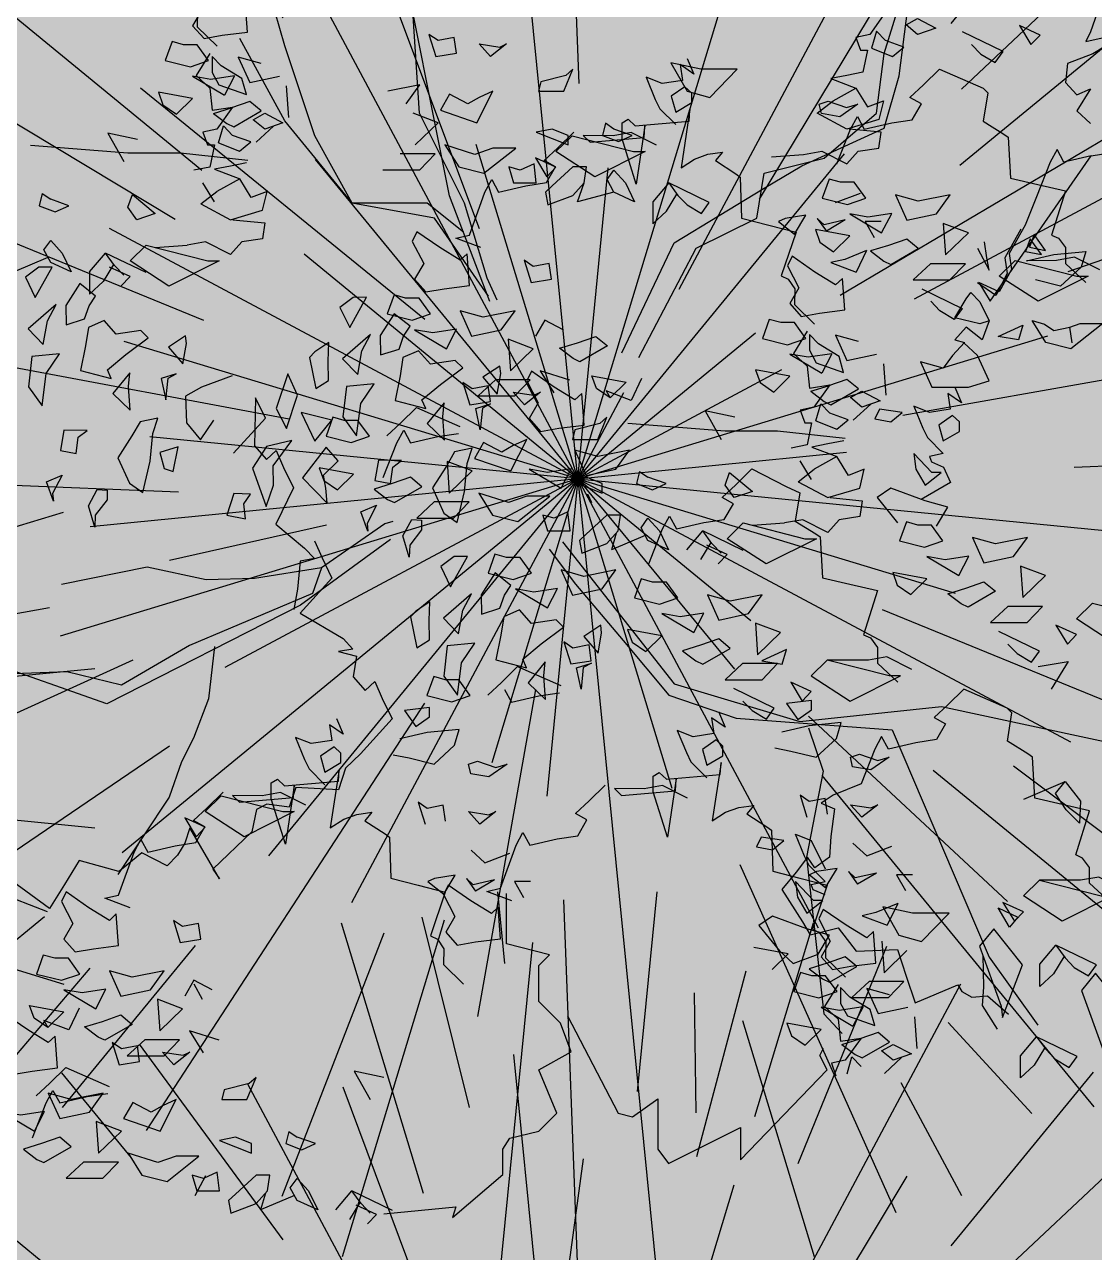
# Model space of a CAD drawing. Header units: millimetres. Extents: x 1555 to 3397, y 790 to 1592.
# Drawn here: x 1649.976 to 1650.481, y 811.286 to 811.866 of the extents above; entities that cross this region are included whole.
import ezdxf

# ---------------------------------------------------------------- set-up
doc = ezdxf.new("R2010")
doc.units = ezdxf.units.MM
doc.layers.add('ARBOLES', color=62, linetype='Continuous')
doc.layers.add('VEGETACIÓN GRASS', color=116, linetype='Continuous', lineweight=13)

# ---------------------------------------------------------------- blocks, each defined once
blk = doc.blocks.new('A$C77297A4A')
at = {"layer": 'ARBOLES'}
for points in [[(-124.575, 89.889), (-125.634, 92.668), (-127.01, 99.544), (-127.6, 102.883), (-127.6, 106.223)], [(-108.642, 97.463), (-108.821, 96.966), (-108.942, 96.717), (-107.804, 96.966), (-108.762, 96.386), (-109.421, 96.137), (-109.48, 95.641), (-109.18, 95.31), (-108.821, 95.475), (-109.18, 94.895), (-108.821, 94.564)], [(-120.666, 88.418), (-119.165, 91.292), (-117.575, 92.078), (-117.379, 93.257), (-115.806, 93.65), (-114.43, 94.829), (-114.234, 96.4), (-113.448, 98.954), (-113.251, 102.49)], [(-132.246, 97.515), (-132.256, 97.101), (-131.729, 96.591)], [(-124.385, 89.929), (-124.651, 90.507), (-125.241, 92.471), (-126.42, 94.829), (-126.617, 97.776), (-126.617, 100.722), (-127.207, 102.098), (-127.297, 102.279)], [(-121.113, 88.542), (-119.738, 91.433), (-117.379, 92.864), (-116.396, 93.453), (-114.234, 94.436), (-113.841, 95.811), (-113.061, 101.901)], [(-115.392, 99.55), (-115.452, 99.054), (-115.152, 98.723), (-114.793, 98.888), (-115.152, 98.308), (-114.793, 97.977), (-114.733, 97.397), (-114.195, 97.479), (-114.613, 96.9), (-114.972, 96.817), (-114.854, 96.486), (-114.672, 96.486), (-114.793, 95.906), (-115.213, 95.824), (-115.631, 95.74), (-114.972, 95.491), (-114.672, 94.995), (-114.254, 95.16), (-114.374, 94.664), (-115.213, 94.416), (-115.99, 94.829), (-115.572, 95.16), (-114.972, 95.491)], [(-125.268, 91.707), (-126.224, 92.471), (-128.189, 92.471), (-129.172, 94.239), (-129.958, 96.597), (-130.352, 97.972)], [(-130.936, 96.96), (-130.997, 97.789)], [(-132.135, 97.54), (-132.374, 97.126)], [(-132.374, 97.126), (-132.074, 96.794)], [(-110.144, 96.882), (-110.682, 97.129), (-110.382, 96.634)], [(-132.913, 96.711), (-133.092, 96.214)], [(-132.613, 96.629), (-132.913, 96.711)], [(-132.074, 96.794), (-131.595, 96.878)], [(-131.595, 96.878), (-130.936, 96.96)], [(-124.612, 90.035), (-126.027, 92.078), (-128.189, 92.471), (-129.958, 94.632), (-131.138, 96.793)], [(-125.934, 96.735), (-126.174, 96.9)], [(-126.174, 96.9), (-125.993, 96.32)], [(-125.514, 96.817), (-125.934, 96.735)], [(-125.454, 96.404), (-125.514, 96.817)], [(-124.557, 96.32), (-124.855, 96.651)], [(-124.855, 96.651), (-124.316, 96.568)], [(-124.137, 96.651), (-124.557, 96.32)], [(-124.316, 96.568), (-124.137, 96.651)], [(-111.941, 96.634), (-111.7, 96.385), (-111.323, 96.161), (-111.115, 96.449), (-112.179, 96.965)], [(-110.382, 96.634), (-110.144, 96.882)], [(-132.254, 96.629), (-132.613, 96.629)], [(-131.922, 96.402), (-132.281, 95.822)], [(-131.954, 96.214), (-132.254, 96.629)], [(-125.993, 96.32), (-125.454, 96.404)], [(-133.092, 96.214), (-132.433, 96.049)], [(-132.433, 96.049), (-131.954, 96.214)], [(-131.863, 96.319), (-131.863, 95.904)], [(-131.622, 96.071), (-131.863, 96.319)], [(-131.084, 95.74), (-131.622, 96.071)], [(-131.177, 96.298), (-130.877, 95.634)], [(-130.577, 96.132), (-131.177, 96.298)], [(-119.401, 96.27), (-119.222, 95.857), (-119.581, 96.106), (-119.521, 95.691), (-120.06, 95.608), (-120.478, 95.773), (-120.239, 95.193), (-120.119, 94.946), (-119.701, 94.531)], [(-131.895, 95.718), (-132.374, 95.801)], [(-132.374, 95.801), (-131.536, 95.303)], [(-132.281, 95.822), (-131.922, 95.491)], [(-131.272, 95.814), (-131.895, 95.718)], [(-131.863, 95.904), (-131.683, 95.573)], [(-131.272, 95.814), (-131.536, 95.303)], [(-130.964, 95.325), (-131.084, 95.74)], [(-130.877, 95.634), (-130.098, 95.801)], [(-115.473, 93.501), (-115.114, 94.412), (-114.934, 94.743), (-114.755, 94.412), (-114.036, 94.579), (-113.496, 94.661), (-113.257, 95.074), (-113.557, 95.241), (-113.198, 95.572), (-112.778, 95.987), (-111.64, 95.489), (-111.518, 95.364), (-111.636, 94.619), (-111.098, 94.286), (-110.978, 94.204), (-110.918, 93.127), (-110.2, 92.962), (-109.48, 92.796), (-109.841, 91.636), (-109.66, 91.554), (-109.48, 91.305), (-109.48, 90.892), (-108.942, 90.394)], [(-132.374, 95.221), (-133.272, 95.387)], [(-133.272, 95.387), (-133.153, 95.054)], [(-131.922, 95.491), (-131.863, 94.911)], [(-131.683, 95.573), (-130.964, 95.325)], [(-129.918, 95.552), (-129.859, 94.723)], [(-126.413, 95.575), (-127.251, 95.409)], [(-126.772, 95.078), (-126.413, 95.575)], [(-124.916, 94.58), (-124.496, 95.409)], [(-124.496, 95.409), (-124.855, 95.244)], [(-133.153, 95.054), (-132.794, 94.807)], [(-132.794, 94.807), (-132.374, 95.221)], [(-130.877, 95.138), (-131.356, 94.972)], [(-130.577, 94.89), (-130.877, 95.138)], [(-125.634, 95.327), (-125.874, 94.911)], [(-125.155, 95.078), (-125.634, 95.327)], [(-124.855, 95.244), (-125.155, 95.078)], [(-131.863, 94.911), (-131.324, 94.993)], [(-131.827, 94.827), (-131.356, 94.972)], [(-131.827, 94.827), (-131.476, 94.559)], [(-131.324, 94.993), (-131.743, 94.414)], [(-131.295, 94.475), (-130.577, 94.89)], [(-130.784, 94.662), (-130.484, 94.829)], [(-130.484, 94.829), (-130.005, 94.58)], [(-125.934, 94.58), (-126.592, 94.829)], [(-125.874, 94.911), (-124.916, 94.58)], [(-120.207, 93.995), (-120.866, 94.326), (-121.345, 94.242), (-122.127, 94.246), (-121.942, 94.07), (-120.526, 94.193), (-120.509, 94.5), (-120.739, 92.973), (-121.109, 94.163), (-121.109, 94.576), (-120.95, 94.674), (-120.765, 94.498), (-119.349, 94.621), (-119.332, 94.928), (-119.562, 93.401), (-119.209, 93.628), (-118.862, 93.753), (-118.47, 93.807), (-118.656, 93.588), (-118.125, 93.242), (-118.007, 93.157), (-117.973, 92.079), (-117.259, 91.897), (-116.544, 91.714), (-116.932, 90.563), (-116.753, 90.476), (-116.579, 90.223), (-116.589, 89.81), (-116.063, 89.3)], [(-131.743, 94.414), (-132.102, 94.331)], [(-131.692, 94.051), (-131.563, 94.498)], [(-131.324, 94.249), (-131.563, 94.498)], [(-131.476, 94.559), (-131.295, 94.475)], [(-130.484, 94.414), (-130.784, 94.662)], [(-130.253, 94.489), (-130.709, 94.068)], [(-130.005, 94.58), (-130.484, 94.414)], [(-126.533, 94.001), (-125.934, 94.58)], [(-117.189, 93.691), (-116.351, 93.752), (-115.872, 93.836), (-115.213, 93.505), (-114.913, 93.836), (-114.374, 93.918), (-114.313, 94.332), (-115.152, 94.416)], [(-108.801, 93.716), (-108.261, 93.798)], [(-133.821, 94.145), (-134.6, 94.311)], [(-134.6, 94.311), (-134.18, 93.565)], [(-132.102, 94.331), (-131.983, 94)], [(-130.845, 94.083), (-131.324, 94.249)], [(-131.143, 93.834), (-130.845, 94.083)], [(-124.814, 91.304), (-125.473, 91.552), (-125.114, 91.636), (-124.709, 92.763), (-124.529, 93.094), (-124.35, 92.763), (-123.632, 92.93), (-123.091, 93.012), (-122.853, 93.425), (-123.152, 93.592), (-122.793, 93.923), (-122.373, 94.338)], [(-130.926, 93.587), (-132.695, 93.783), (-134.071, 93.783), (-136.626, 93.98)], [(-131.983, 94), (-131.802, 94)], [(-131.802, 94), (-131.922, 93.42)], [(-131.692, 94.051), (-131.143, 93.834)], [(-126.013, 93.767), (-126.927, 93.767)], [(-126.418, 93.345), (-126.013, 93.767)], [(-125.754, 94.001), (-125.395, 93.421)], [(-124.975, 93.752), (-125.754, 94.001)], [(-124.496, 93.918), (-124.975, 93.752)], [(-124.736, 93.256), (-123.898, 93.918)], [(-123.898, 93.918), (-124.496, 93.918)], [(-131.379, 93.445), (-131.798, 93.361)], [(-130.959, 93.527), (-131.379, 93.445)], [(-123.418, 93.505), (-123.778, 93.339)], [(-123.358, 93.007), (-123.418, 93.505)], [(-131.922, 93.42), (-132.342, 93.338)], [(-131.798, 93.361), (-131.139, 93.112)], [(-131.139, 93.112), (-131.738, 92.781)], [(-130.839, 92.617), (-131.139, 93.112)], [(-127.383, 93.345), (-126.418, 93.345)], [(-125.395, 93.421), (-124.736, 93.256)], [(-123.778, 93.339), (-124.077, 93.421)], [(-124.077, 93.421), (-123.957, 93.007)], [(-121.322, 92.759), (-121.501, 93.09), (-121.322, 93.339), (-121.022, 93.007), (-120.783, 92.51), (-121.322, 92.759), (-122.28, 92.51), (-122.101, 93.007), (-122.04, 93.421), (-122.401, 93.421), (-122.939, 92.925), (-123.119, 92.759), (-123.059, 92.428), (-122.401, 92.676), (-122.101, 93.007)], [(-132.157, 92.45), (-131.738, 92.781)], [(-131.802, 92.51), (-132.102, 93.005)], [(-130.421, 92.781), (-130.839, 92.617)], [(-130.541, 92.286), (-130.421, 92.781)], [(-123.957, 93.007), (-123.358, 93.007)], [(-119.884, 93.007), (-119.645, 92.676), (-119.405, 92.428), (-119.027, 92.204), (-118.82, 92.492), (-119.884, 93.007), (-120.304, 92.51), (-120.304, 91.93), (-119.945, 92.261), (-119.675, 92.708)], [(-136.32, 92.725), (-136.397, 92.405)], [(-136.32, 92.725), (-136.097, 92.572)], [(-135.618, 92.405), (-136.097, 92.572)], [(-134.074, 92.368), (-133.954, 92.699)], [(-133.954, 92.699), (-133.356, 92.202)], [(-115.51, 92.485), (-114.851, 92.734)], [(-136.397, 92.405), (-135.977, 92.241)], [(-135.977, 92.241), (-135.618, 92.405)], [(-133.835, 92.037), (-134.074, 92.368)], [(-133.356, 92.202), (-133.835, 92.037)], [(-132.157, 92.45), (-131.379, 92.037)], [(-131.379, 92.037), (-130.541, 92.286)], [(-116.287, 92.154), (-116.828, 92.07)], [(-116.587, 91.657), (-116.287, 92.154)], [(-131.318, 92.037), (-130.48, 91.953)], [(-130.48, 91.953), (-130.541, 91.539)], [(-116.828, 92.07), (-117.007, 91.988)], [(-117.007, 91.988), (-116.587, 91.657)], [(-115.989, 92.07), (-115.749, 91.739)], [(-115.81, 91.905), (-115.989, 92.07)], [(-115.253, 92.032), (-115.81, 91.905)], [(-115.253, 92.032), (-115.749, 91.739)], [(-114.731, 91.988), (-114.492, 91.574)], [(-114.311, 91.988), (-114.731, 91.988)], [(-136.277, 91.246), (-136.097, 91.494)], [(-136.097, 91.494), (-135.797, 91.163)], [(-130.541, 91.539), (-131.079, 91.457)], [(-110.644, 91.785), (-111.064, 91.041), (-111.003, 90.626), (-111.303, 90.046), (-111.782, 90.379)], [(-136.097, 90.915), (-136.277, 91.246)], [(-134.015, 90.96), (-133.595, 91.373)], [(-133.595, 91.373), (-131.977, 90.96)], [(-133.356, 91.312), (-132.517, 91.373)], [(-132.038, 91.457), (-132.517, 91.373)], [(-131.379, 91.126), (-132.038, 91.457)], [(-131.079, 91.457), (-131.379, 91.126)], [(-114.696, 91.232), (-115.269, 90.995)], [(-114.696, 91.232), (-114.97, 90.662)], [(-111.782, 91.29), (-111.482, 90.71)], [(-111.543, 91.041), (-111.603, 91.454)], [(-108.578, 90.724), (-109.237, 91.055), (-109.716, 90.971), (-110.502, 90.956), (-109.783, 91.122), (-108.945, 91.204), (-109.065, 90.789), (-109.604, 90.293), (-110.263, 90.458)], [(-136.168, 91.045), (-137.056, 90.666)], [(-135.559, 90.666), (-136.097, 90.915)], [(-135.797, 91.163), (-135.559, 90.666)], [(-135.079, 90.666), (-134.659, 91.163)], [(-134.45, 90.864), (-134.72, 90.417)], [(-133.595, 90.648), (-134.659, 91.163)], [(-134.42, 90.832), (-134.659, 91.163)], [(-132.997, 90.298), (-134.015, 90.96)], [(-131.679, 90.96), (-132.997, 90.298)], [(-131.977, 90.96), (-131.679, 90.96)], [(-116.648, 91.077), (-116.767, 90.828)], [(-116.049, 90.662), (-116.648, 91.077)], [(-115.269, 90.995), (-115.629, 90.911)], [(-115.629, 90.911), (-114.97, 90.662)], [(-111.482, 90.71), (-111.543, 91.041)], [(-135.079, 90.666), (-135.079, 90.086)], [(-134.015, 90.546), (-134.553, 90.793)], [(-134.18, 90.584), (-134.42, 90.832)], [(-134.253, 90.298), (-134.015, 90.546)], [(-116.767, 90.828), (-116.469, 90.248)], [(-115.51, 90.331), (-116.049, 90.662)], [(-135.079, 90.086), (-134.72, 90.417)], [(-116.469, 90.248), (-116.707, 89.835)], [(-115.33, 90.497), (-115.51, 90.331)], [(-115.269, 89.669), (-115.33, 90.497)], [(-113.249, 90.227), (-112.185, 89.711), (-112.393, 89.423), (-112.77, 89.647), (-113.011, 89.896)], [(-111.962, 90.13), (-111.723, 89.881), (-111.482, 89.384), (-111.723, 89.302), (-112.382, 89.466), (-112.082, 89.964)], [(-112.082, 89.964), (-111.962, 90.13)], [(-116.707, 89.835), (-116.408, 89.502)], [(-116.408, 89.502), (-115.928, 89.586)], [(-115.928, 89.586), (-115.269, 89.669)], [(-122.658, 89.151), (-123.137, 89.4), (-123.378, 88.984)], [(-117.246, 89.42), (-117.426, 88.923)], [(-116.946, 89.338), (-117.246, 89.42)], [(-116.587, 89.338), (-116.946, 89.338)], [(-116.287, 88.923), (-116.587, 89.338)], [(-111.482, 89.384), (-111.662, 88.886), (-112.082, 89.219), (-112.382, 88.886), (-112.13, 88.817), (-112.441, 88.473), (-112.681, 88.142), (-113.279, 88.307), (-112.98, 87.645), (-112.023, 87.645), (-111.482, 87.811), (-111.782, 88.473), (-112.141, 88.804)], [(-109.304, 88.803), (-109.363, 89.216), (-109.095, 89.312), (-108.497, 89.312), (-109.335, 88.65), (-109.994, 88.815), (-110.353, 89.394), (-110.024, 89.299), (-109.783, 89.134), (-109.363, 89.216)], [(-117.426, 88.923), (-116.767, 88.758)], [(-116.767, 88.758), (-116.287, 88.923)], [(-116.255, 89.11), (-116.615, 88.531)], [(-115.956, 88.779), (-116.196, 89.028)], [(-116.196, 89.028), (-116.196, 88.613)], [(-114.91, 88.84), (-115.51, 89.007)], [(-115.51, 89.007), (-115.21, 88.343)], [(-116.196, 88.613), (-116.017, 88.282)], [(-115.417, 88.448), (-115.956, 88.779)], [(-116.707, 88.509), (-115.869, 88.012)], [(-116.228, 88.427), (-116.707, 88.509)], [(-116.615, 88.531), (-116.255, 88.199)], [(-115.605, 88.522), (-116.228, 88.427)], [(-116.017, 88.282), (-115.297, 88.033)], [(-115.605, 88.522), (-115.869, 88.012)], [(-115.297, 88.033), (-115.417, 88.448)], [(-115.21, 88.343), (-114.431, 88.509)], [(-122.479, 87.825), (-123.258, 88.074), (-122.899, 87.494)], [(-117.605, 88.096), (-117.486, 87.763)], [(-116.707, 87.929), (-117.605, 88.096)], [(-116.255, 88.199), (-116.196, 87.62)], [(-114.252, 88.26), (-114.192, 87.432)], [(-131.338, 87.944), (-132.137, 87.645), (-132.565, 87.41), (-132.539, 86.706), (-132.165, 86.264), (-131.816, 86.779)], [(-120.598, 87.868), (-120.871, 87.298), (-121.53, 87.547), (-121.424, 87.36), (-121.783, 87.608), (-121.902, 87.94), (-121.004, 87.774), (-121.424, 87.36)], [(-117.486, 87.763), (-117.127, 87.516)], [(-117.127, 87.516), (-116.707, 87.929)], [(-116.196, 87.62), (-115.658, 87.702)], [(-116.161, 87.536), (-115.689, 87.681)], [(-115.658, 87.702), (-116.076, 87.122)], [(-115.21, 87.847), (-115.689, 87.681)], [(-114.91, 87.598), (-115.21, 87.847)], [(-112.382, 87.645), (-112.202, 87.231), (-112.561, 87.48), (-112.502, 87.065), (-113.04, 86.982), (-113.459, 87.147), (-113.22, 86.567), (-113.1, 86.32), (-112.681, 85.905), (-113.04, 85.823), (-112.991, 85.688), (-112.676, 85.549), (-112.49, 85.144), (-113.263, 84.698)], [(-131.3, 85.913), (-130.466, 86.833), (-130.726, 87.364), (-130.755, 86.108), (-130.439, 85.749), (-130.186, 85.981), (-129.986, 85.535), (-129.727, 85.004), (-130.187, 84.051), (-129.438, 83.42), (-129.181, 83.145), (-129.552, 83.08), (-129.623, 82.346), (-129.717, 81.808)], [(-116.161, 87.536), (-115.81, 87.267)], [(-115.629, 87.183), (-114.91, 87.598)], [(-115.117, 87.371), (-114.818, 87.537)], [(-114.818, 87.122), (-115.117, 87.371)], [(-114.818, 87.537), (-114.338, 87.289)], [(-127.28, 86.368), (-126.92, 86.699), (-126.5, 87.114), (-125.362, 86.616)], [(-118.154, 86.853), (-118.933, 87.019)], [(-118.933, 87.019), (-118.513, 86.273)], [(-116.076, 87.122), (-116.435, 87.04)], [(-116.435, 87.04), (-116.316, 86.709)], [(-116.025, 86.76), (-115.896, 87.206)], [(-115.658, 86.958), (-115.896, 87.206)], [(-115.81, 87.267), (-115.629, 87.183)], [(-114.586, 87.198), (-115.042, 86.776)], [(-114.338, 87.289), (-114.818, 87.122)], [(-115.259, 86.295), (-117.028, 86.492), (-118.404, 86.492), (-120.959, 86.688)], [(-116.316, 86.709), (-116.135, 86.709)], [(-116.135, 86.709), (-116.255, 86.129)], [(-116.025, 86.76), (-115.476, 86.542)], [(-115.178, 86.791), (-115.658, 86.958)], [(-115.476, 86.542), (-115.178, 86.791)], [(-127.376, 85.27), (-127.017, 86.181), (-126.837, 86.512)], [(-126.837, 86.512), (-126.658, 86.181)], [(-126.658, 86.181), (-125.94, 86.347)], [(-125.94, 86.347), (-125.399, 86.43)], [(-116.255, 86.129), (-116.676, 86.047)], [(-115.712, 86.154), (-116.131, 86.07)], [(-116.131, 86.07), (-115.472, 85.821)], [(-115.292, 86.236), (-115.712, 86.154)], [(-116.135, 85.218), (-116.435, 85.714)], [(-115.472, 85.821), (-116.072, 85.49)], [(-115.172, 85.325), (-115.472, 85.821)], [(-120.653, 85.433), (-120.73, 85.114)], [(-120.653, 85.433), (-120.43, 85.28)], [(-120.403, 83.013), (-120.044, 83.924), (-119.864, 84.255), (-119.685, 83.924), (-118.966, 84.09), (-118.426, 84.172), (-118.187, 84.586), (-118.487, 84.752), (-118.128, 85.083), (-117.708, 85.498), (-116.807, 85.041), (-116.448, 84.875), (-116.566, 84.131), (-116.028, 83.798), (-115.908, 83.715), (-115.848, 82.638), (-115.13, 82.474), (-114.41, 82.307), (-114.771, 81.148), (-114.59, 81.065), (-114.41, 80.817), (-114.41, 80.403), (-113.872, 79.906)], [(-118.407, 85.076), (-118.287, 85.408)], [(-118.287, 85.408), (-117.689, 84.91)], [(-116.49, 85.159), (-116.072, 85.49)], [(-114.754, 85.49), (-115.172, 85.325)], [(-114.874, 84.994), (-114.754, 85.49)], [(-120.73, 85.114), (-120.31, 84.949)], [(-119.951, 85.114), (-120.43, 85.28)], [(-120.31, 84.949), (-119.951, 85.114)], [(-118.168, 84.745), (-118.407, 85.076)], [(-116.49, 85.159), (-115.712, 84.745)], [(-121.9, 84.613), (-122.003, 84.833)], [(-117.689, 84.91), (-118.168, 84.745)], [(-115.712, 84.745), (-114.874, 84.994)], [(-115.652, 84.745), (-114.813, 84.661)], [(-112.861, 84.001), (-112.561, 84.497), (-113.161, 84.663), (-114.058, 84.994), (-114.417, 84.746), (-113.879, 84.084)], [(-114.813, 84.661), (-114.874, 84.248)], [(-127.124, 84.116), (-127.333, 84.057), (-128.99, 82.906), (-129.23, 82.226), (-132.459, 80.865), (-134.244, 79.827), (-135.676, 80.174), (-137.774, 80.093)], [(-120.61, 83.954), (-120.43, 84.203)], [(-120.43, 84.203), (-120.131, 83.872)], [(-116.371, 84.166), (-116.851, 84.082)], [(-115.712, 83.835), (-116.371, 84.166)], [(-115.413, 84.166), (-115.712, 83.835)], [(-114.874, 84.248), (-115.413, 84.166)], [(-121.262, 83.813), (-121.389, 83.374)], [(-120.43, 83.623), (-120.61, 83.954)], [(-120.131, 83.872), (-119.892, 83.374)], [(-119.413, 83.374), (-118.993, 83.872)], [(-118.754, 83.541), (-118.993, 83.872)], [(-117.929, 83.356), (-118.993, 83.872)], [(-118.348, 83.668), (-117.928, 84.082)], [(-117.928, 84.082), (-116.31, 83.668)], [(-117.689, 84.021), (-116.851, 84.082)], [(-129.177, 83.61), (-128.978, 83.164), (-128.718, 82.634), (-129.552, 81.713), (-128.429, 81.05), (-128.173, 80.774), (-128.544, 80.709), (-128.072, 80.583), (-128.166, 80.045), (-127.85, 79.687), (-127.597, 79.918), (-127.398, 79.472), (-127.138, 78.942), (-127.972, 78.021), (-128.36, 77.646), (-128.551, 77.078), (-129.667, 77.139), (-129.84, 76.626), (-130.427, 76.699), (-130.698, 76.564), (-130.819, 75.976), (-131.847, 74.996), (-131.669, 74.745), (-132.444, 76.08), (-132.577, 75.682), (-132.77, 75.368), (-133.042, 75.081), (-133.71, 75.43), (-134.197, 75.026), (-134.313, 74.938), (-135.353, 75.225), (-135.738, 74.597), (-136.125, 73.967), (-137.109, 74.679)], [(-127.179, 83.644), (-129.546, 81.921), (-134.625, 79.337), (-137.808, 80.453)], [(-122.672, 83.584), (-119.742, 79.861), (-116.442, 78.868), (-112.725, 79.262), (-106.339, 77.891)], [(-120.501, 83.753), (-121.389, 83.374)], [(-119.892, 83.374), (-120.43, 83.623)], [(-118.783, 83.572), (-119.053, 83.126)], [(-118.348, 83.255), (-118.886, 83.502)], [(-118.513, 83.292), (-118.754, 83.541)], [(-117.33, 83.006), (-118.348, 83.668)], [(-116.012, 83.668), (-117.33, 83.006)], [(-116.31, 83.668), (-116.012, 83.668)], [(-123.025, 83.394), (-122.326, 82.478), (-121.083, 80.995), (-119.88, 79.561), (-118.112, 78.96), (-114.021, 78.657), (-112.114, 74.184), (-111.479, 72.693), (-110.2, 70.906)], [(-118.587, 83.006), (-118.348, 83.255)], [(-128.99, 82.906), (-130.755, 82.628), (-132.02, 82.586), (-133.567, 82.923), (-135.812, 82.465)], [(-108.17, 80.904), (-109.188, 81.566), (-108.768, 81.98), (-107.151, 81.566)], [(-110.985, 80.904), (-110.745, 80.656), (-110.368, 80.432), (-110.16, 80.72), (-111.224, 81.235)], [(-131.802, 80.841), (-131.96, 79.47), (-132.348, 78.435), (-132.664, 77.81), (-132.991, 76.884), (-134.332, 74.856)], [(-113.508, 80.235), (-114.167, 80.567), (-114.646, 80.483), (-115.724, 80.483), (-116.144, 80.069), (-115.126, 79.407), (-113.808, 80.069), (-114.106, 80.069), (-115.724, 80.483)], [(-124.633, 79.566), (-124.274, 79.897), (-123.854, 80.312), (-122.716, 79.815)], [(-110.189, 80.315), (-109.404, 80.446), (-109.856, 79.72)], [(-124.191, 79.71), (-124.012, 79.379)], [(-123.293, 79.546), (-122.753, 79.628)], [(-117.941, 79.407), (-117.7, 79.158), (-117.323, 78.934), (-117.115, 79.223), (-118.179, 79.738)], [(-108.308, 74.13), (-108.846, 74.628), (-108.846, 75.041), (-109.026, 75.29), (-109.207, 75.372), (-108.846, 76.532), (-109.566, 76.698), (-110.284, 76.863), (-110.343, 77.94), (-110.464, 78.022), (-111.002, 78.355), (-110.884, 79.1), (-111.006, 79.225), (-112.144, 79.723), (-112.564, 79.308), (-112.923, 78.977), (-112.623, 78.81), (-112.862, 78.397), (-113.402, 78.315), (-114.12, 78.148), (-114.3, 78.479), (-114.479, 78.148), (-114.838, 77.237), (-115.573, 76.942), (-115.885, 76.732), (-115.538, 76.585), (-115.634, 75.854), (-115.664, 75.309), (-116.052, 75.031), (-116.247, 75.313), (-116.541, 74.923), (-116.914, 74.465), (-116.372, 73.613), (-116.171, 73.271), (-115.442, 73.462), (-115.058, 72.958), (-114.965, 72.846), (-113.887, 72.892), (-113.653, 72.193), (-113.418, 71.493), (-112.299, 71.964), (-112.199, 71.792), (-111.934, 71.637), (-111.523, 71.677), (-110.975, 71.19)], [(-124.012, 79.379), (-123.293, 79.546)], [(-128.602, 78.953), (-128.423, 78.54), (-128.782, 78.788), (-128.722, 78.373), (-129.261, 78.291), (-129.679, 78.456), (-129.441, 77.876), (-129.32, 77.629), (-128.902, 77.214)], [(-118.583, 79.134), (-118.403, 78.721), (-118.762, 78.969), (-118.703, 78.554), (-119.242, 78.472), (-119.66, 78.637), (-119.421, 78.057), (-119.301, 77.81), (-118.883, 77.395)], [(-127.117, 78), (-126.697, 77.916), (-126.038, 77.752), (-125.5, 78.248), (-125.38, 78.663), (-126.218, 78.58), (-126.936, 78.414)], [(-117.098, 78.181), (-116.678, 78.097), (-116.019, 77.933), (-115.481, 78.429), (-115.36, 78.844), (-116.199, 78.761), (-116.917, 78.595)], [(-116.217, 78.705), (-115.837, 77.571), (-116.273, 75.313), (-115.817, 71.205), (-115.337, 70.685)], [(-119.389, 76.859), (-120.047, 77.19), (-120.527, 77.106), (-121.309, 77.11), (-121.124, 76.934), (-119.708, 77.057), (-119.69, 77.364), (-119.921, 75.837), (-120.291, 77.026), (-120.291, 77.44), (-120.132, 77.538), (-119.946, 77.362), (-118.531, 77.484), (-118.513, 77.792), (-118.744, 76.265), (-118.391, 76.492), (-118.044, 76.617), (-117.652, 76.671), (-117.838, 76.451), (-117.307, 76.106), (-117.189, 76.021), (-117.155, 74.943), (-116.441, 74.761), (-115.726, 74.577), (-116.114, 73.427), (-115.935, 73.34), (-115.761, 73.087), (-115.771, 72.674), (-115.244, 72.164)], [(-129.408, 76.678), (-130.067, 77.009), (-130.546, 76.925), (-131.329, 76.929), (-131.143, 76.753), (-129.728, 76.876), (-129.71, 77.183), (-129.94, 75.656), (-130.31, 76.845), (-130.31, 77.259), (-130.151, 77.357), (-129.966, 77.181), (-128.551, 77.303), (-128.533, 77.611), (-128.763, 76.084), (-128.41, 76.311), (-128.063, 76.436), (-127.671, 76.49), (-127.857, 76.27), (-127.326, 75.925), (-127.208, 75.84), (-127.175, 74.762), (-126.461, 74.58), (-125.745, 74.396), (-126.133, 73.246), (-125.954, 73.159), (-125.78, 72.906), (-125.79, 72.493), (-125.264, 71.983)], [(-134.015, 73.986), (-134.674, 74.235), (-134.315, 74.319), (-133.91, 75.446), (-133.731, 75.777), (-133.551, 75.446), (-132.833, 75.613), (-132.293, 75.695), (-132.054, 76.108), (-132.354, 76.275), (-131.994, 76.606), (-131.574, 77.021)], [(-123.996, 74.167), (-124.655, 74.416), (-124.296, 74.5), (-123.891, 75.627), (-123.711, 75.958), (-123.532, 75.627), (-122.814, 75.793), (-122.273, 75.876), (-122.035, 76.289), (-122.334, 76.456), (-121.975, 76.787), (-121.555, 77.202)], [(-110.57, 76.831), (-109.484, 77.299), (-109.087, 76.784), (-109.113, 76.204), (-109.457, 76.551), (-109.738, 76.979), (-109.484, 77.299)], [(-126.218, 76.592), (-126.458, 76.757)], [(-126.458, 76.757), (-126.277, 76.177)], [(-125.798, 76.675), (-126.218, 76.592)], [(-125.739, 76.261), (-125.798, 76.675)], [(-116.439, 76.938), (-116.258, 76.358)], [(-116.199, 76.773), (-116.439, 76.938)], [(-115.779, 76.856), (-116.199, 76.773)], [(-115.719, 76.442), (-115.779, 76.856)], [(-114.822, 76.358), (-115.12, 76.689)], [(-115.12, 76.689), (-114.581, 76.607)], [(-114.402, 76.689), (-114.822, 76.358)], [(-114.581, 76.607), (-114.402, 76.689)], [(-125.139, 76.508), (-124.601, 76.426)], [(-124.841, 76.177), (-125.139, 76.508)], [(-124.421, 76.508), (-124.841, 76.177)], [(-124.601, 76.426), (-124.421, 76.508)], [(-115.78, 74.32), (-116.094, 74.458), (-116.144, 74.593), (-115.785, 74.675), (-116.203, 75.09), (-116.323, 75.337), (-116.562, 75.917), (-116.144, 75.753), (-115.785, 75.006)], [(-125.07, 75.499), (-124.711, 75.168)], [(-124.711, 75.168), (-124.052, 75.417)], [(-115.051, 75.68), (-114.692, 75.349)], [(-114.692, 75.349), (-114.033, 75.598)], [(-126.029, 74.753), (-126.208, 74.671)], [(-125.488, 74.837), (-126.029, 74.753)], [(-125.788, 74.34), (-125.488, 74.837)], [(-125.19, 74.753), (-124.95, 74.422)], [(-125.011, 74.588), (-125.19, 74.753)], [(-116.009, 74.934), (-116.189, 74.852)], [(-116.189, 74.852), (-115.769, 74.521)], [(-115.469, 75.018), (-116.009, 74.934)], [(-115.769, 74.521), (-115.469, 75.018)], [(-114.992, 74.769), (-115.171, 74.934)], [(-115.171, 74.934), (-114.931, 74.603)], [(-114.435, 74.896), (-114.992, 74.769)], [(-114.435, 74.896), (-114.931, 74.603)], [(-113.913, 74.852), (-113.674, 74.438)], [(-113.493, 74.852), (-113.913, 74.852)], [(-107.944, 74.46), (-108.603, 74.791), (-109.082, 74.707), (-110.159, 74.707), (-108.542, 74.294), (-108.244, 74.294), (-109.561, 73.632), (-110.579, 74.294), (-110.159, 74.707)], [(-126.208, 74.671), (-125.788, 74.34)], [(-124.454, 74.715), (-125.011, 74.588)], [(-124.454, 74.715), (-124.95, 74.422)], [(-123.932, 74.671), (-123.693, 74.257)], [(-123.512, 74.671), (-123.932, 74.671)], [(-127.356, 65.952), (-125.466, 66.141), (-125.561, 65.858), (-124.238, 66.991), (-124.238, 67.652), (-124.049, 67.936), (-123.292, 68.125), (-122.82, 68.597), (-123.292, 69.731), (-122.442, 70.203), (-122.725, 70.959), (-123.292, 71.526), (-123.292, 72.47), (-123.009, 72.754), (-124.143, 73.037), (-124.143, 74.36)], [(-115.83, 73.941), (-115.949, 73.692)], [(-115.23, 73.526), (-115.83, 73.941)], [(-114.451, 73.858), (-114.81, 73.774)], [(-114.81, 73.774), (-114.152, 73.526)], [(-113.878, 74.096), (-114.451, 73.858)], [(-113.878, 74.096), (-114.152, 73.526)], [(-115.949, 73.692), (-115.65, 73.112)], [(-114.692, 73.195), (-115.23, 73.526)], [(-114.512, 73.361), (-114.692, 73.195)], [(-114.451, 72.532), (-114.512, 73.361)], [(-117.17, 72.366), (-116.75, 72.78), (-117.648, 72.946)], [(-115.65, 73.112), (-115.889, 72.699)], [(-114.295, 73.111), (-114.235, 72.282), (-113.636, 72.862)], [(-109.517, 72.7), (-109.787, 72.254), (-110.146, 71.923), (-110.146, 72.503), (-109.726, 73)], [(-115.889, 72.699), (-115.589, 72.366)], [(-115.11, 72.45), (-114.451, 72.532)], [(-111.645, 72.745), (-111.625, 71.905), (-111.662, 71.42), (-111.268, 70.796)], [(-116.428, 72.284), (-116.607, 71.786)], [(-116.128, 72.201), (-116.428, 72.284)], [(-115.769, 72.201), (-116.128, 72.201)], [(-115.469, 71.786), (-115.769, 72.201)], [(-115.589, 72.366), (-115.11, 72.45)], [(-131.859, 71.834), (-132.339, 72.082), (-132.579, 71.667)], [(-115.437, 71.974), (-115.796, 71.394)], [(-115.378, 71.892), (-115.378, 71.477)], [(-115.138, 71.643), (-115.378, 71.892)], [(-114.692, 71.87), (-114.392, 71.207)], [(-114.092, 71.704), (-114.692, 71.87)], [(-116.607, 71.786), (-115.949, 71.622)], [(-115.949, 71.622), (-115.469, 71.786)], [(-114.599, 71.312), (-115.138, 71.643)], [(-135.347, 71.348), (-135.62, 70.778), (-136.279, 71.027), (-136.173, 70.84), (-136.532, 71.088), (-136.651, 71.42), (-135.753, 71.254), (-136.173, 70.84)], [(-115.41, 71.291), (-115.889, 71.373)], [(-115.889, 71.373), (-115.051, 70.876)], [(-115.796, 71.394), (-115.437, 71.063)], [(-114.787, 71.386), (-115.41, 71.291)], [(-115.378, 71.477), (-115.199, 71.146)], [(-114.787, 71.386), (-115.051, 70.876)], [(-114.479, 70.897), (-114.599, 71.312)], [(-114.392, 71.207), (-113.613, 71.373)], [(-122.536, 71.148), (-121.213, 68.597), (-120.835, 68.503), (-120.174, 68.975), (-120.174, 67.652), (-119.89, 67.275), (-118, 68.219), (-118, 67.369), (-115.732, 69.731), (-115.921, 70.109), (-115.826, 70.298)], [(-115.889, 70.793), (-116.787, 70.96)], [(-116.787, 70.96), (-116.668, 70.627)], [(-115.437, 71.063), (-115.378, 70.483)], [(-115.199, 71.146), (-114.479, 70.897)], [(-113.433, 71.124), (-113.374, 70.296)], [(-131.68, 70.508), (-132.459, 70.756), (-132.1, 70.177)], [(-116.668, 70.627), (-116.309, 70.38)], [(-116.309, 70.38), (-115.889, 70.793)], [(-115.378, 70.483), (-114.839, 70.566)], [(-114.839, 70.566), (-115.258, 69.986)], [(-114.392, 70.711), (-114.871, 70.544)], [(-114.092, 70.462), (-114.392, 70.711)], [(-110.026, 70.302), (-110.296, 69.856), (-110.655, 69.525), (-110.655, 70.104), (-110.235, 70.602)], [(-115.342, 70.4), (-114.871, 70.544)], [(-115.342, 70.4), (-114.992, 70.131)], [(-114.81, 70.047), (-114.092, 70.462)], [(-114.299, 70.235), (-113.999, 70.401)], [(-113.999, 69.986), (-114.299, 70.235)], [(-113.999, 70.401), (-113.52, 70.152)], [(-115.258, 69.986), (-115.617, 69.904)], [(-115.207, 69.624), (-115.078, 70.07)], [(-114.839, 69.821), (-115.078, 70.07)], [(-114.992, 70.131), (-114.81, 70.047)], [(-113.768, 70.062), (-114.224, 69.64)], [(-113.52, 70.152), (-113.999, 69.986)], [(-136.481, 69.051), (-136.122, 69.382), (-135.702, 69.797), (-134.563, 69.299)], [(-128.134, 69.702), (-127.714, 68.956)], [(-127.355, 69.536), (-128.134, 69.702)], [(-115.617, 69.904), (-115.498, 69.573)], [(-136.577, 67.953), (-136.218, 68.864), (-136.039, 69.195)], [(-136.039, 69.195), (-135.859, 68.864)], [(-135.859, 68.864), (-135.141, 69.03)], [(-135.141, 69.03), (-134.601, 69.113)], [(-129.854, 68.116), (-129.931, 67.797)], [(-129.854, 68.116), (-129.632, 67.963)], [(-129.931, 67.797), (-129.511, 67.632)], [(-129.152, 67.797), (-129.632, 67.963)], [(-129.511, 67.632), (-129.152, 67.797)], [(-129.811, 66.637), (-129.632, 66.886)], [(-129.632, 66.886), (-129.332, 66.555)], [(-130.463, 66.495), (-130.59, 66.057)], [(-129.702, 66.436), (-130.59, 66.057)], [(-129.632, 66.306), (-129.811, 66.637)], [(-129.332, 66.555), (-129.093, 66.057)], [(-128.614, 66.057), (-128.194, 66.555)], [(-127.955, 66.224), (-128.194, 66.555)], [(-127.13, 66.039), (-128.194, 66.555)], [(-129.093, 66.057), (-129.632, 66.306)], [(-127.984, 66.255), (-128.255, 65.809)], [(-127.549, 65.938), (-128.088, 66.185)], [(-127.714, 65.975), (-127.955, 66.224)], [(-127.788, 65.689), (-127.549, 65.938)]]:
    blk.add_lwpolyline(points, dxfattribs=at)
for points in [[(-113.355, 97.315), (-112.875, 97.066), (-113.355, 96.9), (-113.655, 97.148)], [(-114.195, 96.735), (-114.434, 96.984), (-114.562, 96.537), (-114.014, 96.32), (-113.715, 96.568)], [(-119.405, 95.409), (-118.807, 95.244), (-118.087, 95.989), (-119.045, 95.989), (-119.825, 96.155)], [(-122.58, 95.824), (-123.239, 95.658), (-123.298, 95.409), (-122.639, 95.409), (-122.401, 95.989)], [(-119.46, 95.526), (-119.819, 95.277), (-119.701, 94.862), (-119.281, 95.111), (-119.281, 95.359)], [(-115.699, 95.151), (-115.22, 94.985), (-114.92, 95.069), (-115.399, 94.738), (-115.879, 94.82), (-115.938, 95.069)], [(-122.939, 94.416), (-123.358, 94.332), (-122.519, 94.001), (-122.519, 94.249)], [(-121.622, 94.249), (-121.201, 94.085), (-120.842, 94.249), (-121.322, 94.416), (-121.544, 94.569)], [(-120.805, 93.829), (-120.506, 93.829), (-121.824, 93.166), (-122.842, 93.829), (-122.422, 94.242)], [(-108.801, 93.716), (-109.519, 93.549), (-109.699, 93.88), (-109.878, 93.549), (-110.237, 92.638), (-110.537, 91.892), (-110.957, 91.148), (-110.896, 90.733), (-111.214, 90.144), (-111.752, 90.391), (-111.453, 89.896)], [(-122.842, 93.415), (-123.381, 93.662), (-123.081, 93.166)], [(-115.856, 92.604), (-115.197, 92.439), (-114.718, 92.604), (-115.017, 93.019), (-115.376, 93.019), (-115.676, 93.101)], [(-113.64, 92.024), (-112.861, 92.19), (-112.502, 92.688), (-113.341, 92.521), (-113.94, 92.688)], [(-114.299, 91.693), (-114.036, 92.203), (-114.658, 92.108), (-115.138, 92.19)], [(-112.622, 91.113), (-112.023, 91.693), (-112.682, 91.941)], [(-126.313, 90.89), (-126.552, 90.477), (-126.252, 90.144), (-125.773, 90.228), (-125.114, 90.31), (-125.175, 91.139), (-125.354, 90.973), (-125.893, 91.304), (-126.493, 91.719), (-126.611, 91.47)], [(-115.558, 91.197), (-115.138, 91.61), (-116.035, 91.777), (-115.917, 91.444)], [(-114.24, 90.948), (-114.059, 90.864), (-113.341, 91.279), (-113.64, 91.528), (-114.12, 91.362), (-114.591, 91.217)], [(-110.405, 91.538), (-110.524, 91.206), (-110.105, 91.123)], [(-110.298, 91.645), (-110.417, 91.313), (-109.998, 91.23)], [(-123.017, 90.89), (-123.437, 90.808), (-123.678, 90.973), (-123.497, 90.393), (-122.958, 90.477)], [(-112.507, 90.457), (-112.102, 90.879), (-113.016, 90.879), (-113.472, 90.457)], [(-110.196, 89.896), (-111.214, 90.558), (-110.794, 90.971), (-109.176, 90.558), (-108.878, 90.558)], [(-136.761, 90.526), (-136.503, 89.996), (-136.059, 90.794), (-136.412, 90.788)], [(-135.206, 89.434), (-135.092, 89.774), (-134.918, 90.032), (-135.332, 90.36), (-135.698, 89.788), (-135.695, 89.282)], [(-128.512, 89.738), (-128.254, 89.208), (-127.81, 90.006), (-128.164, 89.999)], [(-127.09, 90.062), (-127.27, 89.564), (-126.611, 89.4), (-126.132, 89.564), (-126.432, 89.979), (-126.791, 89.979)], [(-136.692, 89.175), (-136.291, 88.763), (-136.184, 89.383), (-135.953, 89.811)], [(-127.446, 88.493), (-126.957, 88.645), (-126.843, 88.986), (-126.67, 89.243), (-127.084, 89.572), (-127.45, 89)], [(-124.276, 89.151), (-123.917, 89.648), (-124.755, 89.482), (-125.354, 89.648), (-125.055, 88.984)], [(-135.312, 88.079), (-134.507, 87.873), (-134.608, 88.096), (-134.122, 88.501), (-133.538, 88.937), (-133.736, 89.129), (-134.38, 89.031), (-134.696, 89.389), (-135.107, 89.211), (-135.18, 88.73)], [(-110.593, 89.27), (-110.705, 88.886), (-111.244, 88.97)], [(-132.56, 88.988), (-133.008, 88.695), (-132.632, 88.252), (-132.539, 88.791)], [(-127.935, 88.595), (-127.704, 89.023), (-128.443, 88.387), (-128.043, 87.974)], [(-125.45, 89.164), (-126.073, 89.068), (-126.552, 89.151), (-125.714, 88.653)], [(-121.495, 88.725), (-122.214, 88.31), (-122.395, 88.394), (-122.746, 88.663), (-122.275, 88.808), (-121.795, 88.974)], [(-128.801, 88.815), (-129.168, 88.568), (-129.305, 88.423), (-129.14, 87.61), (-128.809, 87.815), (-128.814, 88.322)], [(-125.289, 88.149), (-125.487, 88.341), (-126.132, 88.243), (-126.448, 88.601), (-126.858, 88.423), (-126.932, 87.941), (-127.063, 87.291), (-126.259, 87.085), (-126.359, 87.308), (-125.874, 87.713)], [(-124.037, 88.074), (-123.437, 88.653), (-124.096, 88.902)], [(-135.863, 88.518), (-136.588, 88.445), (-136.678, 87.654), (-136.321, 87.155), (-136.212, 88.003)], [(-134.055, 87.657), (-134.02, 88.024), (-134.466, 87.479), (-134.013, 87.038)], [(-133.197, 87.874), (-133.077, 87.311), (-133.019, 87.879), (-132.806, 87.996)], [(-129.877, 87.997), (-130.185, 87.082), (-129.914, 86.563), (-129.623, 87.43)], [(-124.383, 87.464), (-124.291, 88.003), (-124.312, 88.199), (-124.759, 87.907)], [(-123.604, 87.811), (-123.306, 87.231), (-123.545, 86.818), (-123.245, 86.485), (-122.766, 86.569), (-122.107, 86.651), (-122.168, 87.48), (-122.348, 87.313), (-122.886, 87.644), (-123.486, 88.06)], [(-128.43, 86.865), (-128.072, 86.367), (-127.963, 87.214), (-127.614, 87.73), (-128.339, 87.657)], [(-125.283, 87.764), (-125.102, 87.184), (-124.563, 87.268), (-124.622, 87.682), (-125.042, 87.599)], [(-123.921, 87.418), (-123.516, 87.84), (-124.43, 87.84), (-124.887, 87.418)], [(-123.425, 87.433), (-123.245, 87.515), (-123.665, 87.184), (-123.963, 87.515)], [(-125.764, 86.25), (-125.806, 86.868), (-125.772, 87.236), (-126.217, 86.69)], [(-124.771, 87.09), (-124.828, 86.522), (-124.948, 87.086), (-124.558, 87.208)], [(-114.058, 86.734), (-113.759, 86.982), (-114.358, 87.065), (-114.478, 86.816)], [(-133.753, 86.735), (-133.966, 86.364), (-134.332, 85.792), (-134.034, 85.123), (-133.679, 84.877), (-133.49, 85.698), (-133.419, 86.432), (-133.285, 86.83)], [(-129.527, 86.982), (-129.168, 86.229), (-128.722, 86.774)], [(-128.875, 86.356), (-128.216, 86.191), (-127.737, 86.356), (-128.037, 86.771), (-128.396, 86.771), (-128.696, 86.853)], [(-122.407, 86.273), (-121.748, 86.273), (-121.509, 86.853), (-121.689, 86.688), (-122.348, 86.522)], [(-112.261, 86.734), (-112.441, 86.9), (-112.8, 86.651), (-112.681, 86.236), (-112.261, 86.485)], [(-135.374, 86.331), (-135.142, 86.507), (-135.749, 86.52), (-135.841, 85.982), (-135.43, 85.907)], [(-132.881, 85.431), (-132.749, 86.082), (-133.238, 85.93), (-133.117, 85.51)], [(-130.439, 86.088), (-130.805, 85.516), (-130.444, 84.51), (-130.254, 85.077), (-130.259, 85.584), (-129.775, 86.244)], [(-128.883, 84.995), (-128.945, 85.332), (-128.556, 85.707), (-128.873, 86.067), (-129.492, 85.264), (-128.841, 84.602)], [(-125.505, 85.947), (-125.718, 85.575), (-126.084, 85.003), (-125.786, 84.335), (-125.43, 84.089), (-125.241, 84.91), (-125.17, 85.643), (-125.037, 86.041)], [(-124.024, 85.445), (-123.604, 86.273), (-123.963, 86.109), (-124.263, 85.942), (-124.743, 86.191), (-124.983, 85.776)], [(-127.126, 85.543), (-126.893, 85.718), (-127.5, 85.731), (-127.592, 85.194), (-127.182, 85.119)], [(-122.048, 85.325), (-121.269, 85.492), (-120.91, 85.989), (-121.748, 85.823), (-122.348, 85.989)], [(-112.98, 85.408), (-113.459, 85.905), (-113.4, 85.492), (-113.161, 85.077), (-112.741, 85.408)], [(-128.936, 85.196), (-128.577, 84.949), (-128.157, 85.363), (-129.055, 85.529)], [(-125.642, 84.865), (-125.042, 85.445), (-125.701, 85.694)], [(-122.707, 84.994), (-122.443, 85.505), (-123.066, 85.409), (-123.545, 85.492)], [(-136.047, 84.851), (-136.026, 84.655), (-136.206, 85.158), (-135.798, 85.335)], [(-127.259, 84.7), (-127.078, 84.616), (-126.36, 85.031), (-126.66, 85.28), (-127.139, 85.114), (-127.61, 84.969)], [(-121.628, 84.865), (-121.628, 85.114), (-122.048, 85.28), (-122.466, 85.196)], [(-134.619, 84.939), (-134.617, 84.687), (-134.927, 84.285), (-134.943, 83.974), (-135.104, 84.534), (-134.874, 84.962)], [(-131.289, 84.857), (-131.48, 84.288), (-130.989, 84.188), (-131.032, 84.581), (-130.858, 84.839)], [(-124.863, 84.865), (-124.504, 84.285), (-123.845, 84.121), (-123.006, 84.783), (-123.604, 84.783), (-124.084, 84.616)], [(-127.799, 84.063), (-127.778, 83.866), (-127.958, 84.37), (-127.549, 84.547)], [(-125.527, 84.21), (-125.121, 84.631), (-126.035, 84.631), (-126.492, 84.21)], [(-126.37, 84.151), (-126.368, 83.898), (-126.679, 83.497), (-126.695, 83.186), (-126.856, 83.746), (-126.625, 84.174)], [(-122.886, 84.203), (-123.186, 84.285), (-123.066, 83.872), (-122.466, 83.872), (-122.527, 84.369)], [(-122.168, 83.292), (-121.509, 83.541), (-121.21, 83.872), (-121.149, 84.285), (-121.509, 84.285), (-122.048, 83.79), (-122.227, 83.623)], [(-113.651, 84.11), (-113.83, 83.612), (-113.171, 83.448), (-112.692, 83.612), (-112.992, 84.027), (-113.351, 84.027)], [(-110.477, 83.696), (-111.315, 83.53), (-111.915, 83.696), (-111.615, 83.032), (-110.836, 83.199)], [(-125.866, 82.936), (-125.608, 82.406), (-125.164, 83.204), (-125.517, 83.197)], [(-124.444, 83.26), (-124.624, 82.763), (-123.965, 82.598), (-123.486, 82.763), (-123.785, 83.178), (-124.144, 83.178)], [(-112.274, 82.701), (-112.01, 83.212), (-112.633, 83.116), (-113.112, 83.199)], [(-121.629, 82.349), (-121.27, 82.847), (-122.109, 82.68), (-122.708, 82.847), (-122.408, 82.183)], [(-110.656, 82.95), (-110.597, 82.122), (-109.998, 82.701)], [(-124.8, 81.692), (-124.311, 81.843), (-124.197, 82.184), (-124.023, 82.442), (-124.438, 82.77), (-124.804, 82.198)], [(-119.647, 82.115), (-119.947, 82.53), (-120.306, 82.53), (-120.606, 82.612), (-120.786, 82.115), (-120.127, 81.95)], [(-113.891, 82.453), (-113.532, 82.206), (-113.112, 82.619), (-114.01, 82.785)], [(-111.315, 82.288), (-112.033, 81.873), (-112.214, 81.957), (-112.565, 82.225), (-112.094, 82.37), (-111.615, 82.537)], [(-125.289, 81.793), (-125.058, 82.221), (-125.797, 81.585), (-125.397, 81.173)], [(-122.804, 82.362), (-123.426, 82.267), (-123.906, 82.349), (-123.067, 81.852)], [(-118.57, 81.535), (-117.791, 81.702), (-117.432, 82.199), (-118.271, 82.033), (-118.87, 82.199)], [(-126.155, 82.013), (-126.521, 81.766), (-126.659, 81.621), (-126.494, 80.808), (-126.163, 81.013), (-126.168, 81.52)], [(-110.482, 81.466), (-110.077, 81.888), (-110.991, 81.888), (-111.447, 81.466)], [(-122.643, 81.347), (-122.841, 81.539), (-123.486, 81.441), (-123.801, 81.799), (-124.212, 81.621), (-124.285, 81.14), (-124.417, 80.489), (-123.612, 80.283), (-123.713, 80.506), (-123.227, 80.911)], [(-119.588, 81.619), (-120.068, 81.702), (-119.229, 81.204), (-118.966, 81.715)], [(-121.737, 80.662), (-121.644, 81.201), (-121.665, 81.397), (-122.113, 81.105)], [(-120.847, 80.955), (-120.488, 80.708), (-120.068, 81.122), (-120.965, 81.288)], [(-117.612, 81.453), (-117.552, 80.624), (-116.953, 81.204)], [(-109.727, 81.4), (-109.427, 80.904), (-109.188, 81.153)], [(-125.783, 80.064), (-125.426, 79.565), (-125.317, 80.412), (-124.968, 80.928), (-125.693, 80.855)], [(-122.637, 80.962), (-122.455, 80.382), (-121.917, 80.466), (-121.976, 80.88), (-122.396, 80.798)], [(-119.17, 80.46), (-118.989, 80.376), (-118.271, 80.791), (-118.57, 81.039), (-119.05, 80.873), (-119.521, 80.728)], [(-116.794, 80.76), (-117.445, 80.46), (-116.906, 80.376)], [(-123.118, 79.448), (-123.16, 80.067), (-123.125, 80.434), (-123.571, 79.888)], [(-122.125, 80.289), (-122.182, 79.721), (-122.302, 80.284), (-121.911, 80.406)], [(-118.402, 79.969), (-117.437, 79.969), (-117.032, 80.39), (-117.946, 80.39)], [(-126.229, 79.554), (-125.57, 79.389), (-125.091, 79.554), (-125.39, 79.969), (-125.75, 79.969), (-126.049, 80.051)], [(-116.144, 79.656), (-116.682, 79.903), (-116.382, 79.407)], [(-116.139, 79.423), (-116.798, 79.341), (-116.499, 78.926), (-116.139, 79.175)], [(-126.159, 79.242), (-126.818, 79.16), (-126.518, 78.745), (-126.159, 78.994)], [(-118.642, 78.39), (-119.001, 78.141), (-118.883, 77.726), (-118.463, 77.975), (-118.463, 78.223)], [(-128.661, 78.209), (-129.021, 77.96), (-128.902, 77.545), (-128.482, 77.794), (-128.482, 78.042)], [(-114.881, 78.015), (-114.402, 77.849), (-114.102, 77.933), (-114.581, 77.602), (-115.061, 77.684), (-115.12, 77.933)], [(-124.9, 77.834), (-124.421, 77.668), (-124.121, 77.752), (-124.601, 77.421), (-125.08, 77.503), (-125.139, 77.752)], [(-130.006, 76.511), (-129.708, 76.511), (-131.025, 75.849), (-132.043, 76.511), (-131.623, 76.925)], [(-132.043, 76.098), (-132.582, 76.345), (-132.282, 75.849)], [(-117.162, 75.504), (-116.862, 75.753), (-117.461, 75.835), (-117.582, 75.586)], [(-125.495, 73.754), (-125.734, 73.341), (-125.434, 73.008), (-124.955, 73.092), (-124.296, 73.174), (-124.357, 74.003), (-124.536, 73.836), (-125.075, 74.167), (-125.674, 74.582), (-125.793, 74.334)], [(-116.264, 73.847), (-115.844, 74.178), (-116.083, 74.178), (-116.562, 74.675), (-116.503, 74.262)], [(-135.514, 73.573), (-135.753, 73.16), (-135.453, 72.827), (-134.974, 72.911), (-134.315, 72.993), (-134.376, 73.822), (-134.556, 73.655), (-135.094, 73.986), (-135.694, 74.401), (-135.812, 74.153)], [(-110.579, 73.88), (-111.118, 74.127), (-110.818, 73.632)], [(-113.848, 73.263), (-113.25, 73.098), (-112.53, 73.842), (-113.489, 73.842), (-114.268, 74.009)], [(-110.947, 73.475), (-111.245, 73.987), (-110.723, 73.737)], [(-132.218, 73.573), (-132.638, 73.491), (-132.879, 73.655), (-132.698, 73.076), (-132.159, 73.16)], [(-116.982, 72.854), (-116.623, 72.523), (-115.964, 72.771), (-115.664, 73.267), (-116.264, 73.433), (-117.162, 73.764), (-117.521, 73.516)], [(-111.132, 71.11), (-110.601, 72.486), (-111.359, 73.435), (-111.729, 72.977), (-111.161, 71.407)], [(-108.87, 72.196), (-108.662, 72.485), (-109.726, 73), (-109.487, 72.669), (-109.247, 72.42)], [(-136.292, 72.744), (-136.471, 72.247), (-135.812, 72.082), (-135.333, 72.247), (-135.633, 72.662), (-135.992, 72.662)], [(-115.853, 72.117), (-115.671, 72.033), (-114.953, 72.448), (-115.253, 72.697), (-115.732, 72.531), (-116.204, 72.386)], [(-133.477, 71.834), (-133.118, 72.331), (-133.956, 72.165), (-134.556, 72.331), (-134.256, 71.667)], [(-108.459, 69.949), (-107.928, 71.325), (-108.686, 72.273), (-109.057, 71.815), (-108.488, 70.246)], [(-134.651, 71.847), (-135.274, 71.751), (-135.753, 71.834), (-134.915, 71.336)], [(-114.12, 71.627), (-113.715, 72.048), (-114.629, 72.048), (-115.085, 71.627)], [(-133.238, 70.756), (-132.638, 71.336), (-133.297, 71.585)], [(-137.417, 70.944), (-137.119, 70.364), (-137.358, 69.951), (-137.058, 69.618), (-136.579, 69.702), (-135.92, 69.785), (-135.981, 70.613), (-136.161, 70.447), (-136.699, 70.778), (-137.299, 71.193)], [(-133.956, 70.923), (-134.674, 70.508), (-134.855, 70.592), (-135.206, 70.86), (-134.735, 71.005), (-134.256, 71.172)], [(-109.379, 69.798), (-109.171, 70.086), (-110.235, 70.602), (-109.996, 70.271), (-109.756, 70.022)], [(-134.484, 70.447), (-134.303, 69.867), (-133.764, 69.951), (-133.823, 70.364), (-134.243, 70.282)], [(-133.123, 70.101), (-132.717, 70.523), (-133.632, 70.523), (-134.088, 70.101)], [(-132.626, 70.116), (-132.446, 70.198), (-132.866, 69.867), (-133.165, 70.198)], [(-131.608, 68.956), (-130.949, 68.956), (-130.71, 69.536), (-130.89, 69.371), (-131.549, 69.205)], [(-135.861, 68.459), (-135.082, 68.625), (-134.723, 69.123), (-135.561, 68.956), (-136.161, 69.123)], [(-133.226, 68.128), (-132.806, 68.956), (-133.165, 68.791), (-133.464, 68.625), (-133.944, 68.874), (-134.184, 68.459)], [(-136.52, 68.128), (-136.256, 68.638), (-136.879, 68.543), (-137.358, 68.625)], [(-134.843, 67.548), (-134.243, 68.128), (-134.902, 68.376)], [(-136.46, 67.383), (-136.279, 67.299), (-135.561, 67.714), (-135.861, 67.963), (-136.34, 67.797), (-136.811, 67.652)], [(-130.829, 67.548), (-130.829, 67.797), (-131.249, 67.963), (-131.667, 67.879)], [(-134.064, 67.548), (-133.705, 66.968), (-133.046, 66.803), (-132.208, 67.466), (-132.806, 67.466), (-133.285, 67.299)], [(-134.728, 66.892), (-134.322, 67.314), (-135.237, 67.314), (-135.693, 66.892)], [(-132.087, 66.886), (-132.387, 66.968), (-132.267, 66.555), (-131.667, 66.555), (-131.728, 67.052)], [(-131.369, 65.975), (-130.71, 66.224), (-130.411, 66.555), (-130.35, 66.968), (-130.71, 66.968), (-131.249, 66.472), (-131.429, 66.306)]]:
    blk.add_lwpolyline(points, close=True, dxfattribs=at)
blk = doc.blocks.new('A$C3A994C8D')
at = {"layer": 'ARBOLES', "color": 82}
for p, q in [((-3.4674, 7.2761), (-3.492, 8.025)), ((-3.2084, 8.0291), (-3.2607, 7.1605)), ((-3.2635, 5.8005), (-2.9029, 7.9864)), ((-3.9084, 7.2241), (-4.0772, 7.9478)), ((-2.6252, 7.0563), (-2.3327, 7.8337)), ((-4.3965, 7.8081), (-3.8599, 6.4024)), ((-4.5262, 7.5154), (-4.6362, 7.758)), ((-3.6716, 7.7749), (-3.6236, 7.0652)), ((-2.0607, 7.6847), (-2.5115, 6.8385)), ((-4.8725, 7.5789), (-4.4801, 6.9675)), ((-2.4268, 6.5697), (-1.8032, 7.5727)), ((-4.5374, 6.6118), (-5.1474, 7.4628)), ((-2.8632, 7.2475), (-3.0891, 6.2117)), ((-3.393, 5.0153), (-4.3865, 7.2071)), ((-2.4268, 6.0472), (-1.3349, 7.2134)), ((-5.5445, 7.0298), (-5.5911, 7.0735)), ((-3.393, 5.0153), (-3.4587, 7.0122)), ((-4.9481, 6.8896), (-4.0374, 5.7756)), ((-1.8992, 6.8927), (-2.6907, 5.9705)), ((-5.7128, 6.797), (-4.9765, 6.2814)), ((-3.393, 5.0153), (-5.2843, 6.7862)), ((-1.2921, 6.8129), (-1.921, 6.3241)), ((-1.3626, 6.4707), (-0.9456, 6.7697)), ((-5.6043, 6.3899), (-5.9504, 6.6051)), ((-3.393, 5.0153), (-2.8448, 6.4727)), ((-0.8811, 6.417), (-2.3287, 5.6235)), ((-1.4339, 5.9034), (-0.6504, 6.2585)), ((-3.393, 5.0153), (-3.6558, 6.1417)), ((-5.0788, 5.6495), (-6.2114, 6.0756)), ((-3.393, 5.0153), (-4.1469, 6.067)), ((-3.393, 5.0153), (-1.9141, 6.0754)), ((-1.6666, 5.6465), (-0.9459, 5.9217)), ((-5.392, 5.8668), (-4.1197, 5.3925)), ((-3.393, 5.0153), (-4.693, 5.8234)), ((-3.393, 5.0153), (-2.9435, 5.7384)), ((-6.3647, 5.7196), (-5.1141, 5.4472)), ((-0.813, 5.6173), (-0.4605, 5.6995)), ((-3.393, 5.0153), (-2.8072, 5.641)), ((-3.393, 5.0153), (-1.1613, 5.536)), ((-3.393, 5.0153), (-4.6201, 5.477)), ((-3.393, 5.0153), (-2.4827, 5.4279)), ((-3.393, 5.0153), (-3.3341, 5.3723)), ((-1.0538, 5.3699), (-0.528, 5.3493)), ((-3.393, 5.0153), (-5.3336, 5.3354)), ((-6.1764, 5.2054), (-4.894, 5.1261)), ((-1.2636, 5.0854), (-0.3834, 5.1143)), ((-3.393, 5.0153), (-1.9334, 5.0633)), ((-3.393, 5.0153), (-5.1474, 4.9576)), ((-3.393, 5.0153), (-5.0459, 4.2661)), ((-3.393, 5.0153), (-5.0218, 3.8478)), ((-3.393, 5.0153), (-4.9443, 4.6534)), ((-3.393, 5.0153), (-4.5456, 3.1612)), ((-3.393, 5.0153), (-4.4061, 3.9333)), ((-3.393, 5.0153), (-4.0292, 3.3243)), ((-3.393, 5.0153), (-3.6828, 3.2583)), ((-3.393, 5.0153), (-2.6181, 4.7238)), ((-3.393, 5.0153), (-2.6172, 4.5331)), ((-3.393, 5.0153), (-2.6949, 4.0414)), ((-3.393, 5.0153), (-3.3569, 3.9162)), ((-3.393, 5.0153), (-3.1245, 3.8644)), ((-3.393, 5.0153), (-2.1498, 2.2727)), ((-3.393, 5.0153), (-1.352, 4.6787)), ((-3.393, 5.0153), (-2.0157, 3.7257)), ((-2.1699, 4.9183), (-0.7048, 4.8292)), ((-6.3284, 4.6177), (-4.477, 4.8819)), ((-4.7282, 4.2444), (-4.2198, 4.5546)), ((-1.5231, 4.5269), (-0.5877, 4.2174)), ((-6.026, 4.1279), (-4.778, 4.4942)), ((-2.301, 4.4568), (-1.3827, 4.0434)), ((-1.8002, 4.4161), (-0.5746, 3.955)), ((-2.1847, 4.2642), (-0.8356, 3.4256)), ((-3.1048, 3.0103), (-3.2896, 4.2258)), ((-3.6643, 4.046), (-4.1313, 2.216)), ((-4.7383, 3.8494), (-5.2342, 3.3845)), ((-1.4027, 2.8186), (-2.3644, 3.8545)), ((-5.1849, 2.6949), (-4.5076, 3.5926)), ((-1.4475, 3.5481), (-1.0454, 3.3292)), ((-3.001, 3.3351), (-2.7088, 2.0828)), ((-2.3735, 3.35), (-2.2245, 2.9313)), ((-3.3369, 3.3081), (-3.294, 2.0057)), ((-2.1713, 3.311), (-1.6387, 2.5679)), ((-1.5421, 3.2822), (-1.1949, 2.9572)), ((-3.5324, 3.1902), (-3.5778, 2.145)), ((-4.1803, 2.9226), (-4.4533, 2.1969)), ((-4.7424, 2.8446), (-4.9828, 2.4579)), ((-4.5227, 2.7179), (-4.6783, 2.3265)), ((-2.5653, 2.6366), (-2.4864, 2.2294)), ((-3.8694, 2.127), (-3.8831, 2.0442))]:
    blk.add_line(p, q, dxfattribs=at)

msp = doc.modelspace()

# ---------------------------------------------------------------- hatches: boundary and pattern name
at = {"layer": 'VEGETACIÓN GRASS'}
h = msp.add_hatch(dxfattribs=at)
h.set_pattern_fill('AR-SAND', color=256, scale=0.0015, angle=90, style=0)
h.set_pattern_definition([(127.5, (24.81287, -42.492595), (-0.0734119856, -0.002400047), [0, -0.057912, 0, -0.06477, 0, -0.0619125]), (97.5, (24.81287, -42.49259), (-0.107523765, 0.0674284925), [0, -0.031242, 0, -0.052197, 0, -0.0200025]), (57.5, (24.81287, -42.53946), (-0.0002155777, 0.1186488555), [0, -0.01905, 0, -0.06858, 0, -0.089535]), (47.5, (24.81287, -42.53946), (-0.0334393985, 0.114533468), [0, -0.009525, 0, -0.044958, 0, -0.051435])])
edge = h.paths.add_edge_path()
edge.add_arc((1648.78696, 810.04535), 0.21271, 169.74579, 274.22863)
edge.add_line((1648.80265, 809.83322), (1650.37765, 809.83322))
edge.add_arc((1650.37765, 810.08322), 0.25, 270, 360)
edge.add_line((1650.62765, 810.08322), (1650.62765, 812.03322))
edge.add_line((1650.62765, 812.03322), (1648.57765, 812.03322))
edge.add_line((1648.57765, 812.03322), (1648.57765, 810.08322))

# ---------------------------------------------------------------- block references
at = {"layer": 'ARBOLES', "xscale": 0.1275000000000091, "yscale": 0.1275000000000091, "zscale": 0.1275000000000091, "rotation": 341.2667622579461}
for p in [(1650.44125, 810.9066), (1649.8311, 810.77926), (1650.44125, 810.3294)]:
    msp.add_blockref('A$C3A994C8D', p, dxfattribs=at)
at = {"layer": 'ARBOLES', "xscale": 0.0180000000000109, "yscale": 0.0180000000000109, "zscale": 0.0180000000000109}
msp.add_blockref('A$C77297A4A', (1652.43776, 810.11678), dxfattribs=at)

doc.saveas('drawing.dxf')
